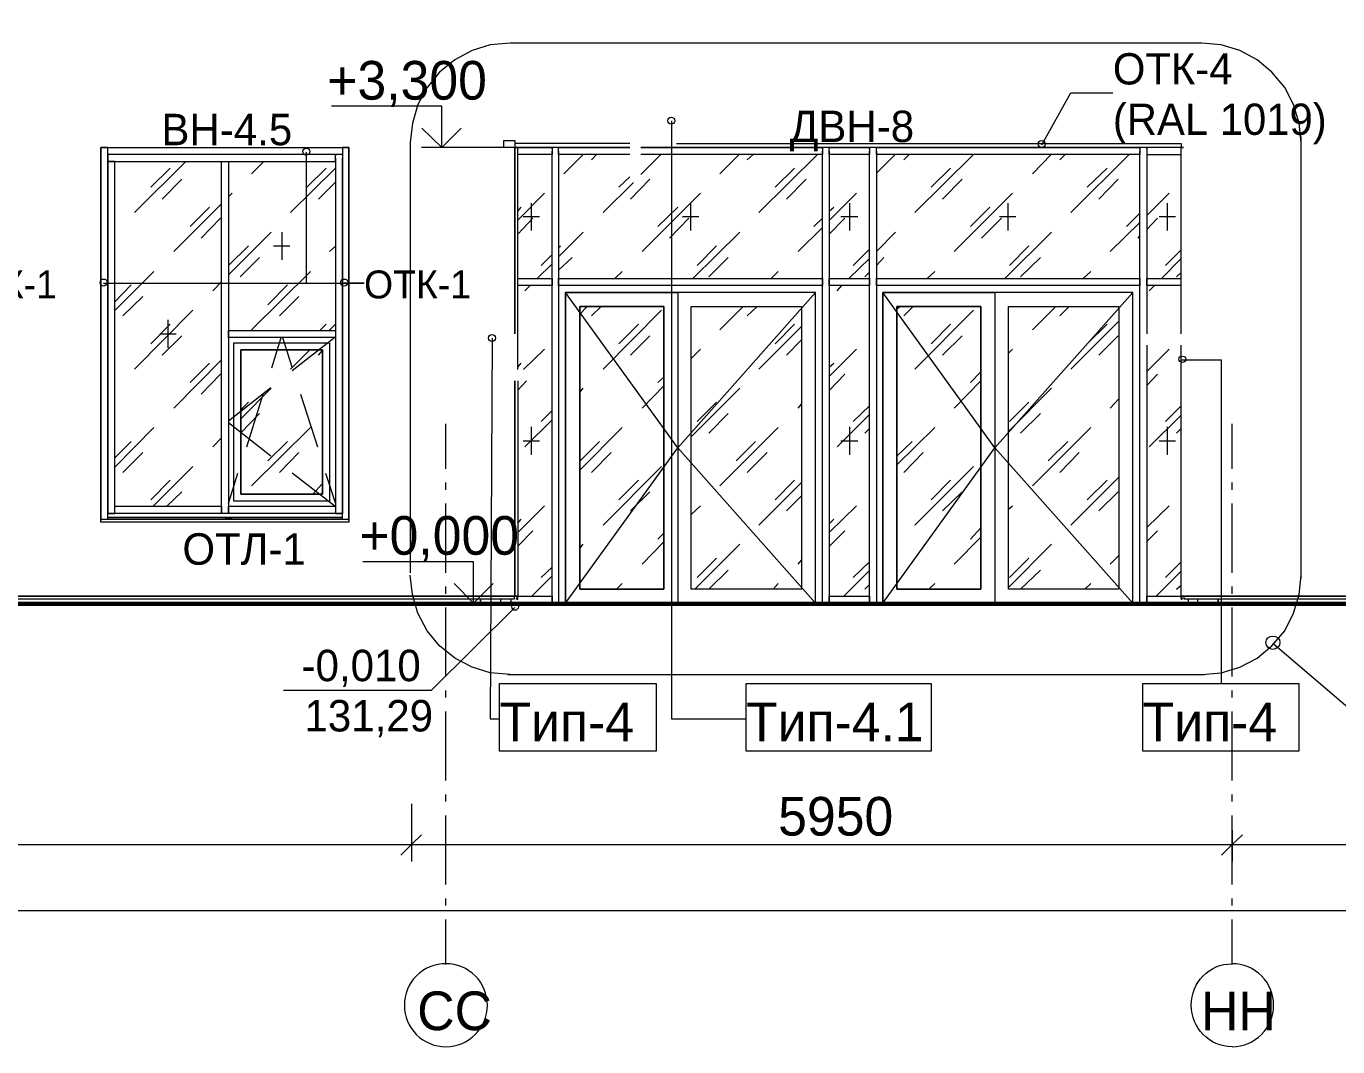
# Model space of a CAD drawing. Header units: millimetres. Extents: x 2294 to 908349, y -83289 to 219220.
# Drawn here: x 327248 to 337064, y 39424 to 47060 of the extents above; entities that cross this region are included whole.
import ezdxf

# ---------------------------------------------------------------- set-up
doc = ezdxf.new("R2010")
doc.units = ezdxf.units.MM
doc.layers.add('PDF _Геометрия', color=7, linetype='Continuous')
doc.layers.add('PDF _Текст', color=7, linetype='Continuous')

msp = doc.modelspace()

# ---------------------------------------------------------------- linework, layer by layer
at = {"layer": 'PDF _Геометрия', "lineweight": 9}
for points in [[(330926.4, 44407.5), (330926.4, 42794.4), (330904.5, 42794.4), (330904.5, 44407.5), (330904.5, 42794.4), (317326.4, 42794.4), (317326.4, 56997.6), (317326.4, 54825), (317295.8, 54825), (317295.8, 54746.3), (317295.8, 49093.8), (317295.8, 47778), (317295.8, 47699.3), (317326.4, 47699.3), (317326.4, 46151.8), (317326.4, 47699.3)], [(349335.1, 54825), (349335.1, 56997.6), (349335.1, 42794.4), (335910, 42794.4), (335892.5, 42794.4), (335892.5, 44674.2)], [(336788.7, 46191.1), (336775.6, 46335.4), (336731.8, 46475.3), (336666.3, 46602), (336570.1, 46715.7), (336460.8, 46807.5), (336329.7, 46877.5), (336189.8, 46921.2), (336045.5, 46934.3), (330869.6, 46934.3), (330720.9, 46921.2), (330585.4, 46877.5), (330454.3, 46807.5), (330340.6, 46715.7), (330248.8, 46602), (330178.8, 46475.3), (330139.5, 46335.4), (330122, 46191.1), (330122, 42969.3)], [(334847.7, 46173.6), (335066.3, 46562.7), (335381, 46562.7)], [(331429.1, 46151.8), (330681.6, 46151.8), (330358.1, 46151.8), (330358.1, 46462.2), (329531.9, 46462.2)], [(332076.1, 46352.9), (332076.1, 41876.4), (332635.7, 41876.4)], [(336788.7, 42929.9), (336788.7, 46234.8)], [(327857.5, 43371.4), (327857.5, 43441.4), (327857.5, 44757.2), (327857.5, 46073.1), (327857.5, 46151.8), (327805.1, 46151.8), (327805.1, 46073.1), (327805.1, 44757.2), (327805.1, 43441.4), (327805.1, 43362.7), (327805.1, 46151.8), (329663, 46151.8), (329663, 43362.7), (329663, 43441.4), (329663, 44757.2), (329663, 46073.1), (329663, 46151.8), (329614.9, 46151.8), (329614.9, 46073.1)], [(330515.5, 46151.8), (330205.1, 46151.8)], [(331765.7, 46099.3), (331232.4, 46099.3), (331232.4, 46151.8), (331765.7, 46151.8), (330821.5, 46151.8), (330821.5, 46204.2), (330904.5, 46204.2), (330904.5, 46182.4), (330904.5, 46151.8), (330926.4, 46151.8)], [(331765.7, 46182.4), (330904.5, 46182.4)], [(331765.7, 46151.8), (330904.5, 46151.8)], [(331184.3, 46143), (331184.3, 46151.8), (331184.3, 46099.3), (330926.4, 46099.3)], [(330926.4, 44490.6), (330926.4, 46151.8), (331184.3, 46151.8)], [(331232.4, 46143), (331232.4, 46151.8)], [(332115.5, 46182.4), (335892.5, 46182.4), (335892.5, 46151.8), (331848.8, 46151.8)], [(333208.3, 46143), (333208.3, 46151.8), (333208.3, 46099.3), (331848.8, 46099.3)], [(335892.5, 44757.2), (335892.5, 46151.8), (335910, 46151.8), (331848.8, 46151.8), (333208.3, 46151.8)], [(333558.1, 46143), (333558.1, 46151.8), (333558.1, 46099.3), (333256.4, 46099.3), (333256.4, 46151.8), (333558.1, 46151.8)], [(333256.4, 46143), (333256.4, 46151.8)], [(335582.1, 46143), (335582.1, 46151.8), (335582.1, 46099.3), (333610.5, 46099.3), (333610.5, 46151.8), (335582.1, 46151.8)], [(333610.5, 46143), (333610.5, 46151.8)], [(335634.6, 46143), (335634.6, 46151.8), (335634.6, 46099.3), (335892.5, 46099.3)], [(329562.5, 46073.1), (329562.5, 44757.2), (329562.5, 43415.2), (328762.5, 43415.2), (328762.5, 43467.6), (329562.5, 43467.6), (329562.5, 43415.2), (329614.9, 43415.2), (327857.5, 43415.2), (327910, 43415.2), (327910, 44757.2), (327910, 46046.9), (327857.5, 46046.9), (327857.5, 44757.2), (327857.5, 43415.2)], [(328058.6, 45666.5), (328443.3, 46046.9)], [(328932.9, 45955), (329024.8, 46046.9)], [(329343.9, 46116.8), (329343.9, 45137.6), (329776.7, 45137.6), (329623.7, 45137.6)], [(329562.5, 46099.3), (329562.5, 46090.6)], [(329614.9, 43371.4), (329614.9, 43441.4), (329614.9, 44757.2), (329614.9, 46073.1), (329614.9, 44757.2), (329614.9, 43415.2)], [(331232.4, 46125.5), (331232.4, 45146.3), (331232.4, 42741.9), (331184.3, 42741.9), (331184.3, 45146.3), (331184.3, 46125.5)], [(331271.7, 45955), (331416, 46099.3)], [(331477.2, 46060), (331516.5, 46099.3)], [(331848.8, 45950.7), (331997.4, 46099.3)], [(332439, 45955), (332583.2, 46099.3)], [(332644.4, 46060), (332688.1, 46099.3)], [(332731.8, 45666.5), (333169, 46099.3)], [(333256.4, 46125.5), (333256.4, 45146.3), (333256.4, 42741.9), (333208.3, 42741.9), (333208.3, 45146.3), (333208.3, 46125.5)], [(333610.5, 46125.5), (333610.5, 45146.3), (333610.5, 42741.9), (333558.1, 42741.9), (333558.1, 45146.3), (333558.1, 46125.5)], [(333610.5, 45959.4), (333750.4, 46099.3)], [(333816, 46060), (333855.3, 46099.3)], [(333899.1, 45666.5), (334336.2, 46099.3)], [(334777.7, 45955), (334917.6, 46099.3)], [(334983.2, 46060), (335022.6, 46099.3)], [(335066.3, 45666.5), (335503.4, 46099.3)], [(335634.6, 44674.2), (335634.6, 42741.9), (335582.1, 42741.9), (335582.1, 45146.3), (335582.1, 46125.5)], [(335634.6, 46125.5), (335634.6, 45146.3), (335634.6, 44757.2)], [(328181, 45854.5), (328325.3, 45998.8)], [(329225.8, 45666.5), (329562.5, 45998.8)], [(329348.2, 45854.5), (329492.5, 45998.8)], [(332854.2, 45854.5), (332998.5, 45998.8)], [(334021.5, 45854.5), (334165.7, 45998.8)], [(335188.7, 45854.5), (335337.3, 45998.8)], [(328264.1, 45767.1), (328412.7, 45915.7)], [(329435.7, 45767.1), (329562.5, 45893.8)], [(331564.6, 45666.5), (331792, 45889.5)], [(331682.7, 45854.5), (331765.7, 45933.2)], [(331770.1, 45767.1), (331914.4, 45915.7)], [(332937.3, 45767.1), (333085.9, 45915.7)], [(334104.5, 45767.1), (334253.2, 45915.7)], [(335276.1, 45767.1), (335420.4, 45915.7)], [(328762.5, 45784.6), (328788.7, 45810.8)], [(330926.4, 45609.7), (331127.5, 45810.8)], [(331857.5, 45373.6), (332294.7, 45810.8)], [(333256.4, 45605.3), (333461.9, 45810.8)], [(334192, 45373.6), (334629.1, 45810.8)], [(335634.6, 45644.7), (335800.7, 45810.8)], [(328351.5, 45373.6), (328710, 45732.1)], [(328473.9, 45561.6), (328618.2, 45705.9)], [(330926.4, 45675.3), (330952.6, 45705.9)], [(331026.9, 45736.5), (331026.9, 45531)], [(331975.6, 45561.6), (332124.2, 45705.9)], [(332220.4, 45736.5), (332220.4, 45531)], [(333256.4, 45675.3), (333291.4, 45705.9)], [(333409.4, 45736.5), (333409.4, 45531)], [(334314.4, 45561.6), (334458.6, 45705.9)], [(334594.1, 45736.5), (334594.1, 45531)], [(335481.6, 45561.6), (335582.1, 45662.2)], [(335787.6, 45736.5), (335787.6, 45531)], [(328557, 45474.2), (328701.3, 45622.8)], [(330926.4, 45504.8), (331040, 45622.8)], [(330965.7, 45635.9), (331088.1, 45635.9)], [(332063, 45474.2), (332207.3, 45622.8)], [(332159.2, 45635.9), (332281.6, 45635.9)], [(333024.7, 45373.6), (333208.3, 45552.9)], [(333142.8, 45561.6), (333208.3, 45622.8)], [(333256.4, 45504.8), (333374.5, 45622.8)], [(333343.9, 45635.9), (333470.6, 45635.9)], [(334397.4, 45474.2), (334546, 45622.8)], [(334532.9, 45635.9), (334655.3, 45635.9)], [(335359.2, 45373.6), (335582.1, 45592.2)], [(335634.6, 45539.7), (335713.3, 45622.8)], [(335726.4, 45635.9), (335848.8, 45635.9)], [(327910, 45513.5), (327914.4, 45517.9)], [(328762.5, 45198.8), (329081.6, 45517.9)], [(329160.3, 45517.9), (329160.3, 45312.4)], [(331232.4, 45334.3), (331416, 45517.9)], [(332237.9, 45172.5), (332587.6, 45517.9)], [(333610.5, 45373.6), (333754.8, 45517.9)], [(334572.3, 45172.5), (334922, 45517.9)], [(335569, 45474.2), (335582.1, 45491.7)], [(328762.5, 45268.7), (328911.1, 45417.3)], [(329099.1, 45417.3), (329221.5, 45417.3)], [(329518.7, 45373.6), (329562.5, 45413)], [(331101.2, 45268.7), (331184.3, 45351.8)], [(331232.4, 45404.2), (331245.5, 45417.3)], [(332268.5, 45268.7), (332412.7, 45417.3)], [(333435.7, 45268.7), (333558.1, 45391.1)], [(334607.3, 45268.7), (334751.5, 45417.3)], [(335774.5, 45268.7), (335892.5, 45386.7)], [(328849.9, 45185.7), (328994.1, 45329.9)], [(331070.6, 45172.5), (331184.3, 45281.8)], [(331232.4, 45233.7), (331332.9, 45329.9)], [(332355.9, 45185.7), (332500.2, 45329.9)], [(333405.1, 45172.5), (333558.1, 45321.2)], [(333610.5, 45268.7), (333667.4, 45329.9)], [(334690.3, 45185.7), (334838.9, 45329.9)], [(335743.9, 45172.5), (335892.5, 45321.2)], [(327910, 44932.1), (328202.9, 45225)], [(328932.9, 44787.8), (329374.5, 45225)], [(330926.4, 45172.5), (331184.3, 45172.5), (331184.3, 45120.1), (330926.4, 45120.1)], [(331652.1, 45172.5), (331708.9, 45225)], [(332823.6, 45172.5), (332876.1, 45225)], [(333523.1, 45185.7), (333558.1, 45220.6)], [(333990.9, 45172.5), (334047.7, 45225)], [(335158.1, 45172.5), (335214.9, 45225)], [(335892.5, 45120.1), (335634.6, 45120.1), (335634.6, 45172.5), (335892.5, 45172.5)], [(335857.5, 45185.7), (335892.5, 45216.3)], [(327826.9, 45137.6), (329776.7, 45137.6)], [(327910, 44997.7), (328032.4, 45124.5)], [(328644.4, 45080.7), (328710, 45146.3)], [(329055.4, 44975.8), (329204, 45124.5)], [(330978.8, 45080.7), (331018.2, 45120.1)], [(333155.9, 45067.6), (332124.2, 43904.8), (333155.9, 42741.9), (333155.9, 45067.6), (331284.9, 45067.6), (331284.9, 42741.9), (331284.9, 45067.6), (332124.2, 45067.6), (332124.2, 42741.9), (331284.9, 42741.9), (332124.2, 43904.8), (331284.9, 45067.6)], [(333317.6, 45080.7), (333352.6, 45120.1)], [(335529.7, 45067.6), (334498, 43904.8), (335529.7, 42741.9), (335529.7, 45067.6), (333658.6, 45067.6), (333658.6, 42741.9), (333658.6, 45067.6), (334498, 45067.6), (334498, 42741.9), (333658.6, 42741.9), (334498, 43904.8), (333658.6, 45067.6)], [(335652.1, 45080.7), (335691.4, 45120.1)], [(327971.2, 44892.8), (328119.8, 45037)], [(329142.8, 44892.8), (329287, 45037)], [(331389.8, 44905.9), (331446.6, 44962.7)], [(331477.2, 44892.8), (331551.5, 44962.7)], [(332439, 44787.8), (332613.8, 44962.7)], [(332644.4, 44892.8), (332718.7, 44962.7)], [(333763.5, 44945.2), (333785.4, 44962.7)], [(333816, 44892.8), (333885.9, 44962.7)], [(334777.7, 44787.8), (334952.6, 44962.7)], [(334983.2, 44892.8), (335053.2, 44962.7)], [(328058.6, 44494.9), (328495.8, 44936.5)], [(328307.8, 44862.2), (328307.8, 44652.3)], [(331564.6, 44494.9), (332001.8, 44936.5)], [(333899.1, 44494.9), (334336.2, 44936.5)], [(328181, 44682.9), (328325.3, 44831.6)], [(329444.4, 44783.5), (329492.5, 44831.6)], [(329514.4, 44783.5), (329562.5, 44831.6)], [(331682.7, 44682.9), (331831.3, 44831.6)], [(332731.8, 44494.9), (333051, 44814.1)], [(332854.2, 44682.9), (332998.5, 44831.6)], [(334021.5, 44682.9), (334165.7, 44831.6)], [(335066.3, 44494.9), (335424.7, 44853.4)], [(335188.7, 44682.9), (335337.3, 44831.6)], [(328246.6, 44757.2), (328369, 44757.2)], [(328264.1, 44599.9), (328412.7, 44744.1)], [(329086, 44503.7), (329155.9, 44731)], [(329164.6, 44731), (329239, 44503.7)], [(329558.1, 44731), (329239, 44481.8)], [(330734, 44726.6), (330720.9, 41876.4), (330790.9, 41876.4)], [(331770.1, 44599.9), (331914.4, 44744.1)], [(332937.3, 44599.9), (333051, 44713.5)], [(334104.5, 44599.9), (334253.2, 44744.1)], [(335276.1, 44599.9), (335420.4, 44744.1)], [(328351.5, 44202), (328710, 44564.9)], [(329225.8, 44494.9), (329370.1, 44639.2)], [(329435.7, 44599.9), (329466.3, 44634.8)], [(330970.1, 44490.6), (331127.5, 44643.6)], [(332224.7, 44573.6), (332294.7, 44643.6)], [(333256.4, 44438.1), (333461.9, 44643.6)], [(334598.5, 44613), (334629.1, 44643.6)], [(335634.6, 44477.5), (335800.7, 44643.6)], [(335896.9, 44564.9), (336189.8, 44564.9), (336189.8, 42143)], [(328473.9, 44394.4), (328618.2, 44538.7)], [(330926.4, 44508.1), (330952.6, 44538.7)], [(333256.4, 44508.1), (333291.4, 44538.7)], [(334314.4, 44394.4), (334393, 44473.1)], [(328557, 44307), (328701.3, 44455.6)], [(330926.4, 44337.6), (330992, 44407.5)], [(331975.6, 44394.4), (332019.3, 44433.7)], [(333256.4, 44333.2), (333374.5, 44455.6)], [(334192, 44202), (334393, 44407.5)], [(335634.6, 44372.5), (335713.3, 44455.6)], [(327910, 44346.3), (327914.4, 44350.7)], [(329077.2, 44355.1), (328762.5, 44105.9)], [(328854.3, 44123.4), (329081.6, 44350.7)], [(328898, 43913.5), (329020.4, 44307)], [(329300.2, 44307), (329426.9, 43913.5)], [(331389.8, 44320.1), (331416, 44350.7)], [(331857.5, 44202), (332019.3, 44368.2)], [(332224.7, 43987.8), (332587.6, 44350.7)], [(334598.5, 44027.2), (334922, 44350.7)], [(335359.2, 44202), (335424.7, 44272)], [(328854.3, 44188.9), (328911.1, 44245.8)], [(331101.2, 44101.5), (331184.3, 44184.6)], [(332268.5, 44101.5), (332412.7, 44245.8)], [(333024.7, 44202), (333051, 44232.6)], [(333435.7, 44101.5), (333558.1, 44219.5)], [(334607.3, 44101.5), (334751.5, 44245.8)], [(335774.5, 44101.5), (335892.5, 44219.5)], [(329077.2, 43843.6), (328762.5, 44092.8)], [(328854.3, 44018.4), (328994.1, 44162.7)], [(330388.7, 43747.4), (330388.7, 44084)], [(330978.8, 43913.5), (331184.3, 44114.6)], [(332355.9, 44014.1), (332500.2, 44162.7)], [(333317.6, 43913.5), (333558.1, 44154)], [(334690.3, 44014.1), (334838.9, 44162.7)], [(335652.1, 43913.5), (335892.5, 44149.6)], [(336272.8, 43747.4), (336272.8, 44084)], [(327910, 43760.5), (328202.9, 44057.8)], [(328644.4, 43913.5), (328710, 43979.1)], [(328932.9, 43620.6), (329374.5, 44057.8)], [(331026.9, 44062.2), (331026.9, 43852.3)], [(331389.8, 43738.7), (331708.9, 44057.8)], [(332439, 43620.6), (332876.1, 44057.8)], [(333409.4, 44062.2), (333409.4, 43852.3)], [(333523.1, 44014.1), (333558.1, 44049)], [(333763.5, 43778), (334047.7, 44057.8)], [(334777.7, 43620.6), (335214.9, 44057.8)], [(335787.6, 44062.2), (335787.6, 43852.3)], [(335857.5, 44014.1), (335892.5, 44049)], [(327910, 43830.5), (328032.4, 43952.9)], [(329055.4, 43808.6), (329204, 43952.9)], [(330965.7, 43957.2), (331088.1, 43957.2)], [(331394.1, 43808.6), (331538.4, 43952.9)], [(332561.4, 43808.6), (332705.6, 43952.9)], [(333343.9, 43957.2), (333470.6, 43957.2)], [(333763.5, 43843.6), (333877.2, 43952.9)], [(334895.8, 43808.6), (335044.4, 43952.9)], [(335726.4, 43957.2), (335848.8, 43957.2)], [(327971.2, 43721.2), (328119.8, 43869.8)], [(329142.8, 43721.2), (329287, 43869.8)], [(331477.2, 43721.2), (331625.8, 43869.8)], [(332644.4, 43721.2), (332793, 43869.8)], [(333816, 43721.2), (333960.3, 43869.8)], [(334983.2, 43721.2), (335127.5, 43869.8)], [(328198.5, 43467.6), (328495.8, 43764.9)], [(328762.5, 43489.5), (328832.4, 43716.8)], [(329558.1, 43467.6), (329239, 43716.8)], [(329488.1, 43716.8), (329562.5, 43489.5)], [(331564.6, 43327.7), (332001.8, 43764.9)], [(333899.1, 43327.7), (334336.2, 43764.9)], [(335066.3, 43327.7), (335424.7, 43686.2)], [(328181, 43515.7), (328325.3, 43664.3)], [(329392, 43559.4), (329466.3, 43638.1)], [(330388.7, 43590), (330388.7, 43646.9)], [(331682.7, 43515.7), (331831.3, 43664.3)], [(332731.8, 43327.7), (333051, 43646.9)], [(332854.2, 43515.7), (332998.5, 43664.3)], [(334021.5, 43515.7), (334165.7, 43664.3)], [(335188.7, 43515.7), (335337.3, 43664.3)], [(336272.8, 43590), (336272.8, 43646.9)], [(328299.1, 43467.6), (328412.7, 43576.9)], [(329457.5, 43559.4), (329466.3, 43568.2)], [(330388.7, 42969.3), (330388.7, 43489.5)], [(331770.1, 43432.7), (331914.4, 43576.9)], [(332937.3, 43432.7), (333051, 43546.3)], [(334104.5, 43432.7), (334253.2, 43576.9)], [(335276.1, 43432.7), (335420.4, 43576.9)], [(336272.8, 42969.3), (336272.8, 43489.5)], [(330926.4, 43270.9), (331127.5, 43472)], [(332224.7, 43406.4), (332294.7, 43472)], [(333256.4, 43270.9), (333461.9, 43472)], [(334598.5, 43445.8), (334629.1, 43472)], [(335634.6, 43310.2), (335800.7, 43472)], [(329663, 43354), (329663, 43349.6), (327805.1, 43349.6), (327805.1, 43371.4), (327805.1, 43375.8)], [(327805.1, 43371.4), (329663, 43371.4)], [(327805.1, 43349.6), (327805.1, 43354)], [(329614.9, 43384.6), (327857.5, 43384.6), (329614.9, 43384.6)], [(329614.9, 43384.6), (327857.5, 43384.6)], [(328736.2, 43380.2), (328788.7, 43380.2)], [(329663, 43375.8), (329663, 43371.4), (329663, 43349.6)], [(330926.4, 43340.8), (330952.6, 43371.4)], [(333256.4, 43336.5), (333291.4, 43371.4)], [(334314.4, 43222.8), (334393, 43305.9)], [(330926.4, 43170.4), (331040, 43284)], [(331857.5, 43034.8), (332019.3, 43201)], [(331975.6, 43222.8), (332019.3, 43266.5)], [(333256.4, 43166), (333374.5, 43284)], [(334192, 43034.8), (334393, 43235.9)], [(335634.6, 43205.3), (335713.3, 43284)], [(331389.8, 43152.9), (331416, 43183.5)], [(332251, 42846.9), (332587.6, 43183.5)], [(334598.5, 42860), (334922, 43183.5)], [(335359.2, 43034.8), (335424.7, 43100.4)], [(331284.9, 42741.9), (330637.9, 42741.9), (330594.1, 42741.9), (330594.1, 43052.3), (329767.9, 43052.3)], [(331101.2, 42934.3), (331184.3, 43013)], [(332268.5, 42934.3), (332412.7, 43078.6)], [(333024.7, 43034.8), (333051, 43065.4)], [(333435.7, 42934.3), (333558.1, 43052.3)], [(334607.3, 42934.3), (334751.5, 43078.6)], [(335774.5, 42934.3), (335892.5, 43052.3)], [(330869.6, 42208.6), (330720.9, 42221.7), (330585.4, 42265.4), (330454.3, 42331), (330340.6, 42422.8), (330248.8, 42536.5), (330178.8, 42667.6), (330139.5, 42807.5), (330122, 42951.8)], [(331031.3, 42794.4), (331184.3, 42947.4)], [(332355.9, 42846.9), (332500.2, 42991.1)], [(333365.7, 42794.4), (333558.1, 42986.8)], [(334690.3, 42846.9), (334838.9, 42991.1)], [(335704.5, 42794.4), (335892.5, 42982.4)], [(336045.5, 42208.6), (336189.8, 42221.7), (336329.7, 42265.4), (336460.8, 42331), (336570.1, 42422.8), (336666.3, 42536.5), (336731.8, 42667.6), (336775.6, 42807.5), (336788.7, 42951.8)], [(330388.7, 42811.9), (330388.7, 42868.7)], [(331665.2, 42846.9), (331708.9, 42890.6)], [(332836.8, 42846.9), (332876.1, 42890.6)], [(333523.1, 42846.9), (333558.1, 42881.8)], [(334004, 42846.9), (334047.7, 42890.6)], [(335171.2, 42846.9), (335214.9, 42890.6)], [(335857.5, 42846.9), (335892.5, 42877.5)], [(336272.8, 42811.9), (336272.8, 42868.7)], [(330904.5, 42711.3), (330283.8, 42094.9)], [(330388.7, 42195.5), (330388.7, 42711.3)], [(330751.5, 42741.9), (330441.1, 42741.9)], [(330821.5, 42741.9), (330799.6, 42741.9), (330799.6, 42772.5)], [(330917.6, 42794.4), (330922, 42794.4), (330922, 42776.9), (330913.3, 42781.3), (330913.3, 42776.9), (330922, 42772.5), (330926.4, 42772.5), (330926.4, 42794.4), (330917.6, 42794.4), (331184.3, 42794.4), (331184.3, 42741.9), (330873.9, 42741.9)], [(330873.9, 42772.5), (330873.9, 42741.9), (330873.9, 42755.1)], [(330900.2, 42794.4), (330917.6, 42794.4), (330900.2, 42794.4)], [(330900.2, 42781.3), (330900.2, 42776.9)], [(330917.6, 42794.4), (330917.6, 42794.4)], [(335945, 42755.1), (335945, 42741.9), (335634.6, 42741.9), (335634.6, 42794.4), (335896.9, 42794.4), (335914.4, 42794.4), (335896.9, 42794.4), (335892.5, 42794.4), (335892.5, 42772.5), (335896.9, 42772.5), (335901.2, 42776.9), (335901.2, 42781.3), (335892.5, 42776.9), (335892.5, 42794.4), (335896.9, 42794.4)], [(335892.5, 42776.9), (335892.5, 42776.9)], [(335896.9, 42794.4), (335896.9, 42794.4)], [(335896.9, 42794.4), (335896.9, 42794.4)], [(335914.4, 42776.9), (335914.4, 42781.3)], [(335945, 42772.5), (335945, 42741.9)], [(336014.9, 42772.5), (336014.9, 42741.9), (335993, 42741.9)], [(336272.8, 42195.5), (336272.8, 42711.3)], [(336578.8, 42444.7), (337190.9, 41920.1), (337470.6, 41920.1)], [(330852.1, 42208.6), (336067.4, 42208.6)], [(330283.8, 42090.6), (329173.4, 42090.6)], [(330388.7, 42038.1), (330388.7, 42090.6)], [(336272.8, 42038.1), (336272.8, 42090.6)], [(330388.7, 41417.4), (330388.7, 41933.2)], [(336272.8, 41417.4), (336272.8, 41933.2)], [(330130.8, 41242.5), (330130.8, 40936.5), (330130.8, 40809.7)], [(330388.7, 41260), (330388.7, 41312.4)], [(336272.8, 41260), (336272.8, 41312.4)], [(330388.7, 40639.2), (330388.7, 41155.1)], [(336272.8, 40639.2), (336272.8, 41155.1)], [(336272.8, 41045.8), (336272.8, 40936.5), (336272.8, 40809.7)], [(317562.5, 40936.5), (330130.8, 40936.5), (336272.8, 40936.5), (348976.6, 40936.5), (356876, 40936.5), (372517.5, 40936.5), (378712.1, 40936.5), (396115.3, 40936.5), (396373.2, 40936.5), (408062.8, 40936.5)], [(317562.5, 40442.5), (408062.8, 40442.5)], [(330388.7, 40481.8), (330388.7, 40534.3)], [(336272.8, 40481.8), (336272.8, 40534.3)], [(330388.7, 40040.3), (330388.7, 40376.9)], [(336272.8, 40040.3), (336272.8, 40376.9)]]:
    msp.add_lwpolyline(points, dxfattribs=at)
at = {"layer": 'PDF _Геометрия', "lineweight": 18}
for points in [[(330502.3, 46296), (330358.1, 46151.8), (330209.4, 46296)], [(330742.8, 42890.6), (330594.1, 42741.9), (330449.9, 42890.6)], [(330205.1, 41010.8), (330130.8, 40936.5), (330052.1, 40857.8)], [(336351.5, 41010.8), (336272.8, 40936.5), (336194.1, 40857.8)]]:
    msp.add_lwpolyline(points, dxfattribs=at)
at = {"layer": 'PDF _Геометрия', "lineweight": 9}
for points in [[(328736.2, 46099.3), (327857.5, 46099.3), (327857.5, 46046.9), (328736.2, 46046.9), (329562.5, 46046.9), (329562.5, 46099.3), (328736.2, 46099.3), (327883.8, 46099.3), (327857.5, 46099.3), (327857.5, 46151.8), (327883.8, 46151.8), (328736.2, 46151.8), (329588.7, 46151.8), (329614.9, 46151.8), (329614.9, 46099.3), (329588.7, 46099.3)], [(330904.5, 46151.8), (330904.5, 44757.2)], [(328762.5, 43415.2), (328710, 43415.2), (327910, 43415.2), (327910, 43467.6), (328710, 43467.6), (328710, 43415.2), (328710, 44757.2), (328710, 46046.9), (328762.5, 46046.9), (328762.5, 44757.2)], [(333208.3, 45120.1), (331232.4, 45120.1), (331232.4, 45172.5), (333208.3, 45172.5)], [(333558.1, 45120.1), (333256.4, 45120.1), (333256.4, 45172.5), (333558.1, 45172.5)], [(335582.1, 45120.1), (333610.5, 45120.1), (333610.5, 45172.5), (335582.1, 45172.5)], [(333155.9, 42741.9), (333155.9, 45067.6), (332124.2, 45067.6), (332124.2, 42741.9)], [(335529.7, 42741.9), (335529.7, 45067.6), (334498, 45067.6), (334498, 42741.9)], [(332019.3, 44962.7), (331389.8, 44962.7), (331389.8, 42846.9), (332019.3, 42846.9)], [(333051, 42846.9), (332224.7, 42846.9), (332224.7, 44962.7), (333051, 44962.7)], [(334393, 44962.7), (333763.5, 44962.7), (333763.5, 42846.9), (334393, 42846.9)], [(335424.7, 42846.9), (334598.5, 42846.9), (334598.5, 44962.7), (335424.7, 44962.7)], [(329562.5, 44731), (328762.5, 44731), (328762.5, 44783.5), (329562.5, 44783.5)], [(328801.8, 44691.7), (329518.7, 44691.7), (329518.7, 43507), (328801.8, 43507)], [(329518.7, 44691.7), (329518.7, 43507), (328801.8, 43507), (328801.8, 44691.7)], [(329466.3, 44639.2), (328854.3, 44639.2), (328854.3, 43559.4), (329466.3, 43559.4)], [(328854.3, 43559.4), (328854.3, 44639.2), (329466.3, 44639.2), (329466.3, 43559.4)], [(317348.3, 42794.4), (330900.2, 42794.4)], [(330900.2, 42772.5), (317348.3, 42772.5), (317348.3, 42794.4), (330900.2, 42794.4)], [(330646.6, 42772.5), (330646.6, 42741.9)], [(333256.4, 42794.4), (333558.1, 42794.4), (333558.1, 42741.9), (333256.4, 42741.9)], [(335914.4, 42794.4), (349313.2, 42794.4)], [(349313.2, 42772.5), (335914.4, 42772.5), (335914.4, 42794.4), (349313.2, 42794.4)], [(336167.9, 42741.9), (336167.9, 42772.5)], [(330790.9, 42143), (331962.4, 42143), (331962.4, 41635.9), (330790.9, 41635.9)], [(332635.7, 42143), (334021.5, 42143), (334021.5, 41635.9), (332635.7, 41635.9)], [(335604, 42143), (336771.2, 42143), (336771.2, 41635.9), (335604, 41635.9)]]:
    msp.add_lwpolyline(points, close=True, dxfattribs=at)
at = {"layer": 'PDF _Геометрия', "color": 171, "lineweight": 9, "true_color": 0x8080ff}
for points in [[(331389.8, 44962.7), (332019.3, 44962.7), (332019.3, 42846.9), (331389.8, 42846.9)], [(332224.7, 42846.9), (332224.7, 44962.7), (333051, 44962.7), (333051, 42846.9)], [(333763.5, 44962.7), (334393, 44962.7), (334393, 42846.9), (333763.5, 42846.9)], [(334598.5, 42846.9), (334598.5, 44962.7), (335424.7, 44962.7), (335424.7, 42846.9)]]:
    msp.add_lwpolyline(points, close=True, dxfattribs=at)
at = {"layer": 'PDF _Геометрия', "lineweight": 40}
for points in [[(312810.6, 42733.2), (412298.9, 42733.2)], [(408766.6, 42741.9), (312981.1, 42741.9)]]:
    msp.add_lwpolyline(points, dxfattribs=at)
at = {"layer": 'PDF _Геометрия', "lineweight": 18}
msp.add_lwpolyline([(330388.7, 40044.7, 0.422535), (330078.3, 39734.3, 0.417263), (330388.7, 39423.9, 0.411972), (330699.1, 39734.3, 0.417263)], format="xyb", close=True, dxfattribs=at)
msp.add_lwpolyline([(336272.8, 39423.9, 0.411972), (336583.2, 39734.3, 0.417263), (336272.8, 40044.7)], format="xyb", dxfattribs=at)
at = {"layer": 'PDF _Геометрия', "lineweight": 9}
for points in [[(332049.9, 46352.9), (332049.9, 46370.3), (332058.6, 46379.1), (332076.1, 46379.1)], [(332049.9, 46352.9), (332049.9, 46370.3), (332058.6, 46379.1), (332076.1, 46379.1)], [(332076.1, 46326.6), (332058.6, 46326.6), (332049.9, 46339.7), (332049.9, 46352.9)], [(332076.1, 46326.6), (332058.6, 46326.6), (332049.9, 46339.7), (332049.9, 46352.9)], [(332076.1, 46379.1), (332089.2, 46379.1), (332102.3, 46370.3), (332102.3, 46352.9)], [(332076.1, 46379.1), (332089.2, 46379.1), (332102.3, 46370.3), (332102.3, 46352.9)], [(332102.3, 46352.9), (332102.3, 46339.7), (332089.2, 46326.6), (332076.1, 46326.6)], [(332102.3, 46352.9), (332102.3, 46339.7), (332089.2, 46326.6), (332076.1, 46326.6)], [(329317.6, 46121.2), (329317.6, 46138.7), (329326.4, 46147.4), (329343.9, 46147.4)], [(329317.6, 46121.2), (329317.6, 46138.7), (329326.4, 46147.4), (329343.9, 46147.4)], [(329343.9, 46147.4), (329357, 46147.4), (329370.1, 46138.7), (329370.1, 46121.2)], [(329343.9, 46147.4), (329357, 46147.4), (329370.1, 46138.7), (329370.1, 46121.2)], [(334821.5, 46178), (334821.5, 46195.5), (334830.2, 46204.2), (334847.7, 46204.2)], [(334821.5, 46178), (334821.5, 46195.5), (334830.2, 46204.2), (334847.7, 46204.2)], [(334847.7, 46151.8), (334830.2, 46151.8), (334821.5, 46164.9), (334821.5, 46178)], [(334847.7, 46151.8), (334830.2, 46151.8), (334821.5, 46164.9), (334821.5, 46178)], [(334847.7, 46204.2), (334860.8, 46204.2), (334873.9, 46195.5), (334873.9, 46178)], [(334847.7, 46204.2), (334860.8, 46204.2), (334873.9, 46195.5), (334873.9, 46178)], [(334873.9, 46178), (334873.9, 46164.9), (334860.8, 46151.8), (334847.7, 46151.8)], [(334873.9, 46178), (334873.9, 46164.9), (334860.8, 46151.8), (334847.7, 46151.8)], [(329343.9, 46094.9), (329326.4, 46094.9), (329317.6, 46108.1), (329317.6, 46121.2)], [(329343.9, 46094.9), (329326.4, 46094.9), (329317.6, 46108.1), (329317.6, 46121.2)], [(329370.1, 46121.2), (329370.1, 46108.1), (329357, 46094.9), (329343.9, 46094.9)], [(329370.1, 46121.2), (329370.1, 46108.1), (329357, 46094.9), (329343.9, 46094.9)], [(327800.7, 45141.9), (327800.7, 45159.4), (327809.5, 45168.2), (327826.9, 45168.2)], [(327800.7, 45141.9), (327800.7, 45159.4), (327809.5, 45168.2), (327826.9, 45168.2)], [(327826.9, 45168.2), (327840.1, 45168.2), (327853.2, 45159.4), (327853.2, 45141.9)], [(327826.9, 45168.2), (327840.1, 45168.2), (327853.2, 45159.4), (327853.2, 45141.9)], [(329601.8, 45141.9), (329601.8, 45159.4), (329610.5, 45168.2), (329628, 45168.2)], [(329601.8, 45141.9), (329601.8, 45159.4), (329610.5, 45168.2), (329628, 45168.2)], [(329628, 45168.2), (329641.1, 45168.2), (329654.3, 45159.4), (329654.3, 45141.9)], [(329628, 45168.2), (329641.1, 45168.2), (329654.3, 45159.4), (329654.3, 45141.9)], [(327826.9, 45115.7), (327809.5, 45115.7), (327800.7, 45128.8), (327800.7, 45141.9)], [(327826.9, 45115.7), (327809.5, 45115.7), (327800.7, 45128.8), (327800.7, 45141.9)], [(327853.2, 45141.9), (327853.2, 45128.8), (327840.1, 45115.7), (327826.9, 45115.7)], [(327853.2, 45141.9), (327853.2, 45128.8), (327840.1, 45115.7), (327826.9, 45115.7)], [(329628, 45115.7), (329610.5, 45115.7), (329601.8, 45128.8), (329601.8, 45141.9)], [(329628, 45115.7), (329610.5, 45115.7), (329601.8, 45128.8), (329601.8, 45141.9)], [(329654.3, 45141.9), (329654.3, 45128.8), (329641.1, 45115.7), (329628, 45115.7)], [(329654.3, 45141.9), (329654.3, 45128.8), (329641.1, 45115.7), (329628, 45115.7)], [(330707.8, 44726.6), (330707.8, 44744.1), (330716.6, 44752.9), (330734, 44752.9)], [(330707.8, 44726.6), (330707.8, 44744.1), (330716.6, 44752.9), (330734, 44752.9)], [(330734, 44700.4), (330716.6, 44700.4), (330707.8, 44713.5), (330707.8, 44726.6)], [(330734, 44700.4), (330716.6, 44700.4), (330707.8, 44713.5), (330707.8, 44726.6)], [(330734, 44752.9), (330747.2, 44752.9), (330760.3, 44744.1), (330760.3, 44726.6)], [(330734, 44752.9), (330747.2, 44752.9), (330760.3, 44744.1), (330760.3, 44726.6)], [(330760.3, 44726.6), (330760.3, 44713.5), (330747.2, 44700.4), (330734, 44700.4)], [(330760.3, 44726.6), (330760.3, 44713.5), (330747.2, 44700.4), (330734, 44700.4)], [(335875, 44569.3), (335875, 44582.4), (335883.8, 44591.1), (335901.2, 44591.1)], [(335875, 44569.3), (335875, 44582.4), (335883.8, 44591.1), (335901.2, 44591.1)], [(335901.2, 44543), (335883.8, 44543), (335875, 44556.1), (335875, 44569.3)], [(335901.2, 44543), (335883.8, 44543), (335875, 44556.1), (335875, 44569.3)], [(335901.2, 44591.1), (335914.4, 44591.1), (335927.5, 44582.4), (335927.5, 44569.3)], [(335901.2, 44591.1), (335914.4, 44591.1), (335927.5, 44582.4), (335927.5, 44569.3)], [(335927.5, 44569.3), (335927.5, 44556.1), (335914.4, 44543), (335901.2, 44543)], [(335927.5, 44569.3), (335927.5, 44556.1), (335914.4, 44543), (335901.2, 44543)], [(330882.7, 42715.7), (330882.7, 42733.2), (330891.4, 42741.9), (330904.5, 42741.9)], [(330882.7, 42715.7), (330882.7, 42733.2), (330891.4, 42741.9), (330904.5, 42741.9)], [(330904.5, 42689.5), (330891.4, 42689.5), (330882.7, 42702.6), (330882.7, 42715.7)], [(330904.5, 42689.5), (330891.4, 42689.5), (330882.7, 42702.6), (330882.7, 42715.7)], [(330904.5, 42741.9), (330917.6, 42741.9), (330930.8, 42733.2), (330930.8, 42715.7)], [(330904.5, 42741.9), (330917.6, 42741.9), (330930.8, 42733.2), (330930.8, 42715.7)], [(330930.8, 42715.7), (330930.8, 42702.6), (330917.6, 42689.5), (330904.5, 42689.5)], [(330930.8, 42715.7), (330930.8, 42702.6), (330917.6, 42689.5), (330904.5, 42689.5)], [(336526.4, 42449), (336526.4, 42475.3), (336548.2, 42497.1), (336578.8, 42497.1)], [(336526.4, 42449), (336526.4, 42475.3), (336548.2, 42497.1), (336578.8, 42497.1)], [(336578.8, 42396.6), (336548.2, 42396.6), (336526.4, 42422.8), (336526.4, 42449)], [(336578.8, 42396.6), (336548.2, 42396.6), (336526.4, 42422.8), (336526.4, 42449)], [(336578.8, 42497.1), (336605.1, 42497.1), (336631.3, 42475.3), (336631.3, 42449)], [(336578.8, 42497.1), (336605.1, 42497.1), (336631.3, 42475.3), (336631.3, 42449)], [(336631.3, 42449), (336631.3, 42422.8), (336605.1, 42396.6), (336578.8, 42396.6)], [(336631.3, 42449), (336631.3, 42422.8), (336605.1, 42396.6), (336578.8, 42396.6)]]:
    msp.add_open_spline(points, degree=3, dxfattribs=at)
at = {"layer": 'PDF _Геометрия', "lineweight": 18}
for points in [[(335966.8, 39734.3), (335966.8, 39909.2), (336102.3, 40044.7), (336272.8, 40044.7)], [(336272.8, 39423.9), (336102.3, 39423.9), (335966.8, 39563.8), (335966.8, 39734.3)]]:
    msp.add_open_spline(points, degree=3, dxfattribs=at)

# ---------------------------------------------------------------- texts
at = {"layer": 'PDF _Текст', "attachment_point": 4, "style": ''}
for s, insert, char_height in [('ОТК-4', (335380.4, 46739.6), 234.04), ('+3,300', (329500.7, 46628.4), 289.45), ('ДВН-8', (332962.9, 46276.7), 235.29), ('(RAL 1019)', (335380.4, 46328.7), 234.04), ('ВН-4.5', (328259.3, 46285.4), 235.29), ('ОТК-1', (326676.8, 45126.4), 209.3), ('ОТК-1', (329776.1, 45126.4), 209.3), ('+0,000', (329741.2, 43223), 289.45), ('ОТЛ-1', (328416.6, 43146.7), 235.29), ('-0,010', (329308.4, 42254.9), 235.29), ('131,29', (329330.2, 41879), 235.29), ('Тип-4 ', (330790.3, 41854.8), 289.45), ('Тип-4.1 ', (332635.1, 41854.8), 289.45), ('Тип-4', (335603.3, 41854.8), 289.45), ('5950', (332875.5, 41146.6), 289.45), ('СС', (330173.9, 39690.9), 289.45), ('НН', (336040.5, 39690.9), 289.45)]:
    msp.add_mtext(s, dxfattribs=dict(at, insert=insert, char_height=char_height))

doc.saveas('drawing.dxf')
